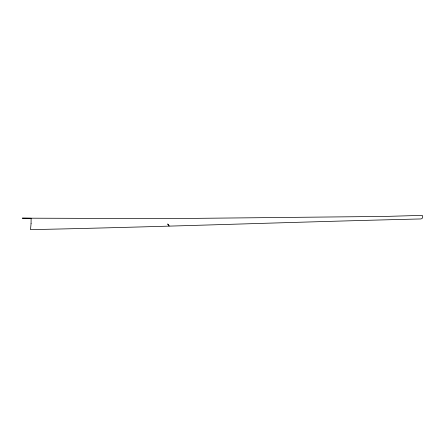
<?xml version="1.0" encoding="UTF-8"?>
<svg xmlns="http://www.w3.org/2000/svg" width="445" height="445" viewBox="0 0 445 445"><rect width="100%" height="100%" fill="white"/><g stroke="black" fill="none" stroke-linecap="round" stroke-linejoin="round"><path stroke-width="0.67" d="M31.072 223.446L30.51 229.637C160.628 226.961 290.685 222.061 420.792 218.951C422.7 218.862 423.245 216.671 422.216 215.363L386.377 216.409L170.268 218.617L22.25 218.167L31.111 218.267L31.072 223.446M169.056 225.91L167.709 223.985L169.022 225.893"/></g></svg>
